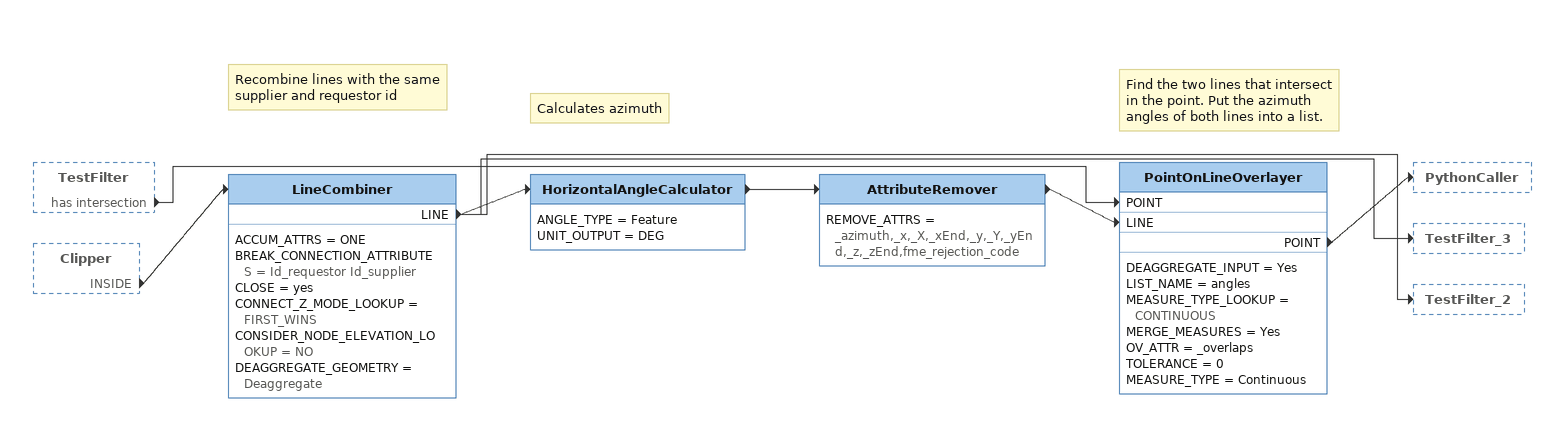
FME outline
TestFilter [outside]
    has intersection -> PointOnLineOverlayer [POINT]
Clipper [outside]
    INSIDE -> LineCombiner
Note: Recombine lines with the same supplier and requestor id
LineCombiner
    ACCUM_ATTRS = ONE
    BREAK_CONNECTION_ATTRIBUTES = Id_requestor Id_supplier
    CLOSE = yes
    CONNECT_Z_MODE_LOOKUP = FIRST_WINS
    CONSIDER_NODE_ELEVATION_LOOKUP = NO
    DEAGGREGATE_GEOMETRY = Deaggregate
    LINE -> TestFilter_3
    LINE -> HorizontalAngleCalculator
    LINE -> TestFilter_2
Note: Calculates azimuth
HorizontalAngleCalculator
    ANGLE_TYPE = Feature
    UNIT_OUTPUT = DEG
    -> AttributeRemover
AttributeRemover
    REMOVE_ATTRS = _azimuth,_x,_X,_xEnd,_y,_Y,_yEnd,_z,_zEnd,fme_rejection_code
    -> PointOnLineOverlayer [LINE]
Note: Find the two lines that intersect in the point. Put the azimuth angles of both lines into a list.
PointOnLineOverlayer
    DEAGGREGATE_INPUT = Yes
    LIST_NAME = angles
    MEASURE_TYPE_LOOKUP = CONTINUOUS
    MERGE_MEASURES = Yes
    OV_ATTR = _overlaps
    TOLERANCE = 0
    MEASURE_TYPE = Continuous
    POINT -> PythonCaller
